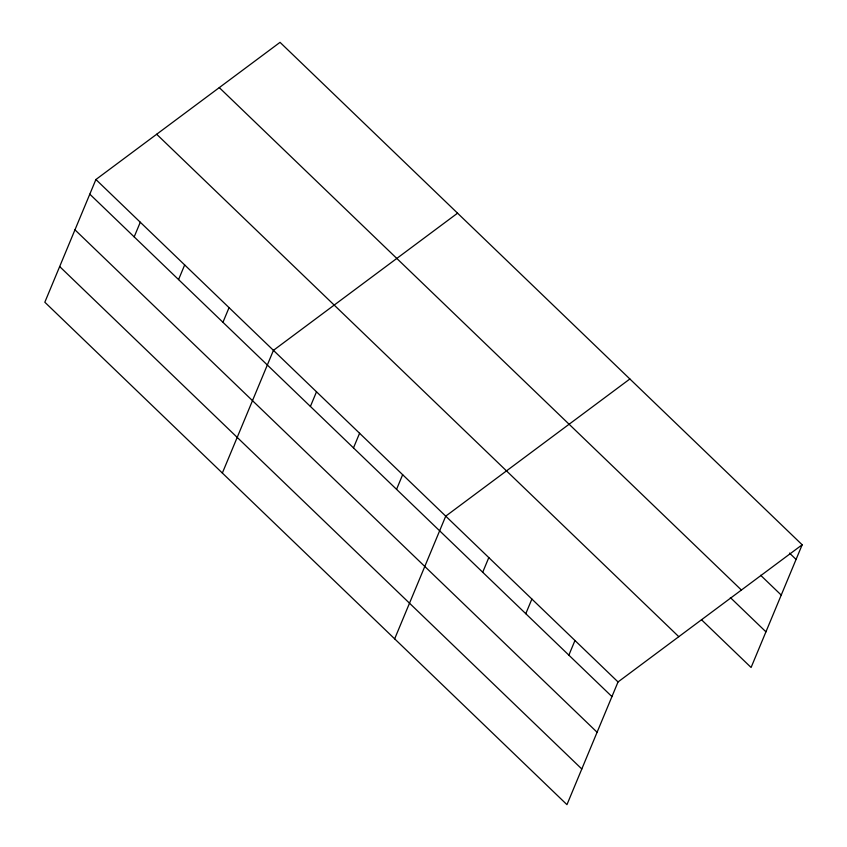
<?xml version="1.0" encoding="UTF-8"?>
<svg xmlns="http://www.w3.org/2000/svg" width="847" height="847" viewBox="0 0 847 847"><rect width="100%" height="100%" fill="white"/><g stroke="black" fill="none" stroke-linecap="round" stroke-linejoin="round"><path stroke-width="1.27" d="M95.902 179.522L44.827 302.22L566.961 804.65L618.035 681.951L802.173 544.78L280.039 42.35L95.902 179.522L618.035 681.951M134.186 236.874L140.284 222.232M178.569 279.584L184.667 264.931M222.952 322.284L229.05 307.641M222.348 473.05L273.433 350.351L457.56 213.179M310.404 406.444L316.503 391.801M353.485 447.894L359.583 433.251M396.555 489.344L402.653 474.701M394.66 638.85L445.734 516.151L629.872 378.98M482.716 572.244L488.804 557.601M525.786 613.694L531.884 599.051M568.866 655.144L574.965 640.501M802.173 544.78L751.098 667.478L701.464 619.718M789.52 553.112L796.074 559.422M760.627 575.261L781.23 595.081M219.278 87.612L741.411 590.041M730.358 597.58L765.942 631.82M156.674 134.26L678.796 636.679M89.803 194.175L611.936 696.594M74.96 229.823L597.093 732.253M59.671 266.561L581.804 768.991"/></g></svg>
